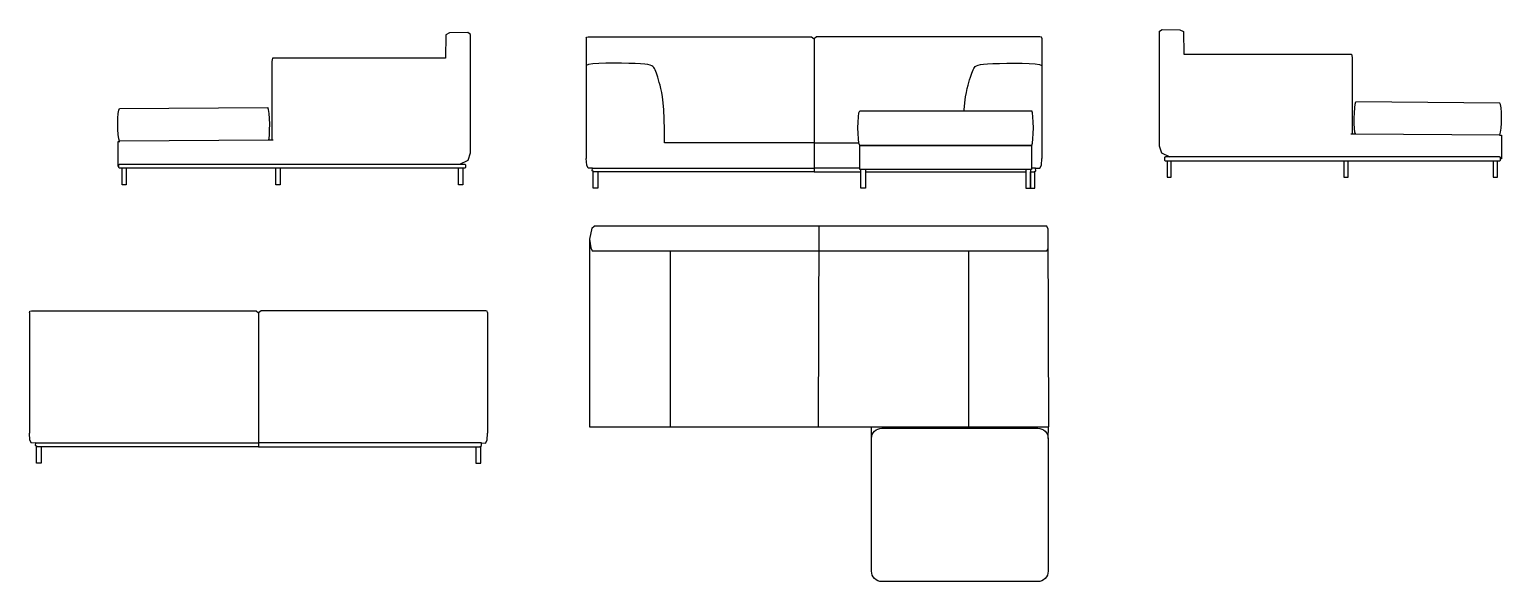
# Model space of a CAD drawing. Header units: centimetres. Extents: x -0.03 to 5.99, y -0.48 to 1.77.
import ezdxf

# ---------------------------------------------------------------- set-up
doc = ezdxf.new("R2010")
doc.units = ezdxf.units.CM
doc.header["$LTSCALE"] = 5
doc.header["$MEASUREMENT"] = 0
doc.layers.get('0').update_dxf_attribs({"color": 30})

# ---------------------------------------------------------------- blocks, each defined once
blk = doc.blocks.new('A$C537C2F26')
for p, q in [((-163.72, 99.47), (-163.72, 41.17)), ((57.62, 99.47), (57.62, 41.17)), ((-52.9, 48.69), (-125.62, 48.69)), ((-53.2, 48.69), (-31.25, 48.69)), ((-160.68, 36.49), (-53.05, 36.49)), ((-30.88, 36.49), (-53.05, 36.49)), ((54.58, 36.49), (52.48, 36.49))]:
    blk.add_line(p, q)
for points in [[(-163.72, 99.47), (-163.48, 100.06), (-162.77, 100.26), (-54.26, 100.26), (-53.05, 99.3), (-53.05, 47.97), (-53.05, 34.68), (-160.02, 34.68), (-160.76, 35.18), (-160.68, 36.49), (-162.73, 36.44), (-163.48, 37.85), (-163.72, 41.17)], [(57.62, 99.47), (57.38, 100.06), (56.66, 100.26), (-51.84, 100.26), (-53.05, 99.3), (-53.05, 47.97), (-53.05, 34.68), (-30.41, 34.68)], [(-125.62, 48.69), (-125.66, 55.09), (-125.8, 60.38), (-126.03, 64.7), (-126.33, 68.19), (-126.68, 70.99), (-127.06, 73.24), (-127.46, 75.08), (-127.86, 76.65), (-128.25, 78.08), (-128.62, 79.38), (-128.98, 80.57), (-129.32, 81.64), (-129.66, 82.59), (-129.98, 83.43), (-130.3, 84.17), (-130.62, 84.81), (-130.94, 85.34), (-131.34, 85.79), (-131.89, 86.16), (-132.69, 86.46), (-133.81, 86.7), (-135.33, 86.89), (-137.34, 87.04), (-139.91, 87.17), (-143.08, 87.28), (-146.66, 87.35), (-150.41, 87.38), (-154.12, 87.34), (-157.54, 87.23), (-160.43, 87.03), (-162.57, 86.72), (-163.72, 86.3)], [(19.91, 64.28), (19.93, 64.7), (20.22, 68.19), (20.57, 70.99), (20.96, 73.24), (21.36, 75.08), (21.76, 76.65), (22.14, 78.08), (22.51, 79.38), (22.87, 80.57), (23.22, 81.64), (23.55, 82.59), (23.88, 83.43), (24.2, 84.17), (24.51, 84.81), (24.83, 85.34), (25.23, 85.79), (25.79, 86.16), (26.59, 86.46), (27.71, 86.7), (29.23, 86.89), (31.24, 87.04), (33.81, 87.17), (36.97, 87.28), (40.55, 87.35), (44.31, 87.38), (48.02, 87.34), (51.43, 87.23), (54.33, 87.03), (56.47, 86.72), (57.62, 86.3)], [(-30.88, 47.41), (-31.25, 48.64), (-31.51, 50.68), (-31.67, 53.23), (-31.72, 56.04), (-31.67, 58.83), (-31.51, 61.31), (-31.25, 63.22), (-30.88, 64.28)], [(-30.88, 64.28), (52.64, 64.28)], [(52.64, 47.41), (53.01, 48.64), (53.27, 50.68), (53.43, 53.23), (53.48, 56.04), (53.43, 58.83), (53.27, 61.31), (53.01, 63.22), (52.64, 64.28)], [(52.64, 47.41), (-30.88, 47.41)], [(52.17, 34.68), (53.91, 34.68), (54.66, 35.18), (54.58, 36.49), (56.63, 36.44), (57.38, 37.85), (57.62, 41.17)], [(-158.04, 34.68), (-158.04, 26.65), (-160.34, 26.65), (-160.34, 34.9)], [(-28.07, 35.73), (-28.07, 26.65), (-30.41, 26.65), (-30.41, 35.73)], [(-28.07, 34.68), (49.83, 34.68)], [(49.83, 35.73), (49.83, 26.65), (52.17, 26.65), (52.17, 35.73)], [(51.94, 34.68), (51.94, 26.65), (54.24, 26.65), (54.24, 34.9)]]:
    blk.add_lwpolyline(points)
blk.add_lwpolyline([(-30.88, 47.41), (52.48, 47.41), (52.48, 35.73), (-30.88, 35.73)], close=True)
blk = doc.blocks.new('A$C245B2C86')
for p, q in [((-85.98, 181.43), (-84.85, 182.39)), ((24.34, 182.39), (23.98, 84.82)), ((-47.89, 170.46), (-47.89, 84.82)), ((97.28, 84.82), (97.28, 170.46)), ((49.99, 79.2), (49.99, 84.82)), ((135.86, 79.2), (136.09, 84.82))]:
    blk.add_line(p, q)
for points in [[(-85.98, 181.43), (-87.16, 176.06), (-87.16, 84.82), (136.19, 84.82), (135.84, 180.99), (135.13, 182.39), (-84.85, 182.39)], [(-87.16, 176.06), (-86.46, 171.86), (-85.76, 170.46), (135.13, 170.46), (135.84, 171.73)]]:
    blk.add_lwpolyline(points)
blk.add_lwpolyline([(54.99, 84.2), (130.86, 84.2, -0.414214), (135.86, 79.2), (135.86, 14.71, -0.414214), (130.86, 9.71), (54.99, 9.71, -0.414214), (49.99, 14.71), (49.99, 79.2, -0.414214)], format="xyb", close=True)
blk = doc.blocks.new('A$C17A60CA9')
for p, q in [((204.64, 184.95), (206.84, 184.95)), ((278.52, 184.28), (279.51, 184.28)), ((279.51, 184.28), (279.4, 172.57)), ((279.4, 172.57), (278.98, 172.55))]:
    blk.add_line(p, q)
for points in [[(114.65, 173.41), (110.56, 175.35), (109.38, 178.84), (109.38, 236.01), (110.79, 236.85), (119.52, 236.69), (121.34, 235.85), (121.5, 224.52), (204.89, 224.52), (205.24, 222.91), (205.24, 184.95)], [(206.84, 184.95), (206.57, 185.86), (206.38, 187.65), (206.27, 190.04), (206.26, 192.73), (206.33, 195.45), (206.5, 197.9), (206.76, 199.79), (207.13, 200.85)], [(278.65, 200.23), (207.13, 200.85)], [(278.65, 184.48), (279.01, 185.71), (279.28, 187.73), (279.43, 190.24), (279.49, 192.97), (279.43, 195.62), (279.28, 197.91), (279.01, 199.54), (278.65, 200.23)], [(206.84, 184.95), (278.65, 184.48)], [(113.16, 171.56), (113.16, 163.5), (115.24, 163.5), (115.24, 171.56)], [(201.15, 171.56), (201.15, 163.5), (203.24, 163.5), (203.24, 171.56)], [(275.38, 171.56), (275.38, 163.5), (277.47, 163.5), (277.47, 171.56)]]:
    blk.add_lwpolyline(points)
blk.add_lwpolyline([(112.36, 171.56), (278.48, 171.56, 0.414214), (278.98, 172.06), (278.98, 172.95, 0.414214), (278.48, 173.45), (112.36, 173.45, 0.414214), (111.86, 172.95), (111.86, 172.06, 0.414214)], format="xyb", close=True)
blk = doc.blocks.new('A$C18FB4D20')
for p, q in [((-3.54, 105.63), (-3.43, 93.92)), ((-2.55, 105.63), (-3.54, 105.63)), ((71.33, 106.3), (69.13, 106.3)), ((-3.43, 93.92), (-3.01, 93.9))]:
    blk.add_line(p, q)
for points in [[(161.33, 94.76), (165.42, 96.7), (166.59, 100.2), (166.59, 157.37), (165.19, 158.2), (156.45, 158.05), (154.63, 157.2), (154.47, 145.88), (71.09, 145.88), (70.73, 144.27), (70.73, 106.3)], [(-2.68, 105.83), (-3.04, 107.06), (-3.3, 109.08), (-3.46, 111.59), (-3.51, 114.32), (-3.46, 116.97), (-3.3, 119.26), (-3.04, 120.89), (-2.68, 121.59)], [(-2.68, 121.59), (68.84, 122.2)], [(69.13, 106.3), (69.4, 107.21), (69.59, 109), (69.7, 111.39), (69.72, 114.08), (69.64, 116.8), (69.47, 119.25), (69.21, 121.14), (68.84, 122.2)], [(69.13, 106.3), (-2.68, 105.83)], [(0.59, 92.91), (0.59, 84.85), (-1.49, 84.85), (-1.49, 92.91)], [(74.82, 92.91), (74.82, 84.85), (72.73, 84.85), (72.73, 92.91)], [(162.81, 92.91), (162.81, 84.85), (160.73, 84.85), (160.73, 92.91)]]:
    blk.add_lwpolyline(points)
blk.add_lwpolyline([(163.61, 92.91), (-2.51, 92.91, -0.414214), (-3.01, 93.41), (-3.01, 94.3, -0.414214), (-2.51, 94.8), (163.61, 94.8, -0.414214), (164.11, 94.3), (164.11, 93.41, -0.414214)], format="xyb", close=True)
blk = doc.blocks.new('A$C3DB733C8')
for p, q in [((-154.49, 98.38), (-154.49, 40.08)), ((66.84, 98.38), (66.84, 40.08)), ((-151.46, 35.41), (-43.83, 35.41)), ((63.81, 35.41), (-43.83, 35.41))]:
    blk.add_line(p, q)
for points in [[(-154.49, 98.38), (-154.26, 98.98), (-153.54, 99.17), (-45.03, 99.17), (-43.83, 98.21), (-43.83, 46.89), (-43.83, 33.59), (-150.79, 33.59), (-151.54, 34.1), (-151.46, 35.41), (-153.5, 35.35), (-154.26, 36.76), (-154.49, 40.08)], [(66.84, 98.38), (66.61, 98.98), (65.89, 99.17), (-42.62, 99.17), (-43.83, 98.21), (-43.83, 46.89), (-43.83, 33.59), (63.14, 33.59), (63.89, 34.1), (63.81, 35.41), (65.85, 35.35), (66.61, 36.76), (66.84, 40.08)], [(-148.82, 33.59), (-148.82, 25.57), (-151.12, 25.57), (-151.12, 33.81)], [(61.16, 33.59), (61.16, 25.57), (63.47, 25.57), (63.47, 33.81)]]:
    blk.add_lwpolyline(points)

msp = doc.modelspace()

# ---------------------------------------------------------------- block references
for name, p, xscale, yscale, zscale in [('A$C18FB4D20', (0.3623, 0.4185), 0.008472438561931911, 0.008472438561931911, 0.008472438561931911), ('A$C17A60CA9', (3.6891, -0.1741), 0.008216390694269323, 0.008216390694269323, 0.008216390694269323), ('A$C537C2F26', (3.6232, 0.899), 0.008411204027843832, 0.008411204027843832, 0.008411204027843832), ('A$C245B2C86', (2.9915, -0.5644), 0.008404859835097535, 0.008404859835097535, 0.008404859835097535), ('A$C3DB733C8', (1.2781, -0.2163), 0.008457720637786286, 0.008457720637786286, 0.008457720637786286)]:
    msp.add_blockref(name, p, dxfattribs=dict(xscale=xscale, yscale=yscale, zscale=zscale))

doc.saveas('drawing.dxf')
